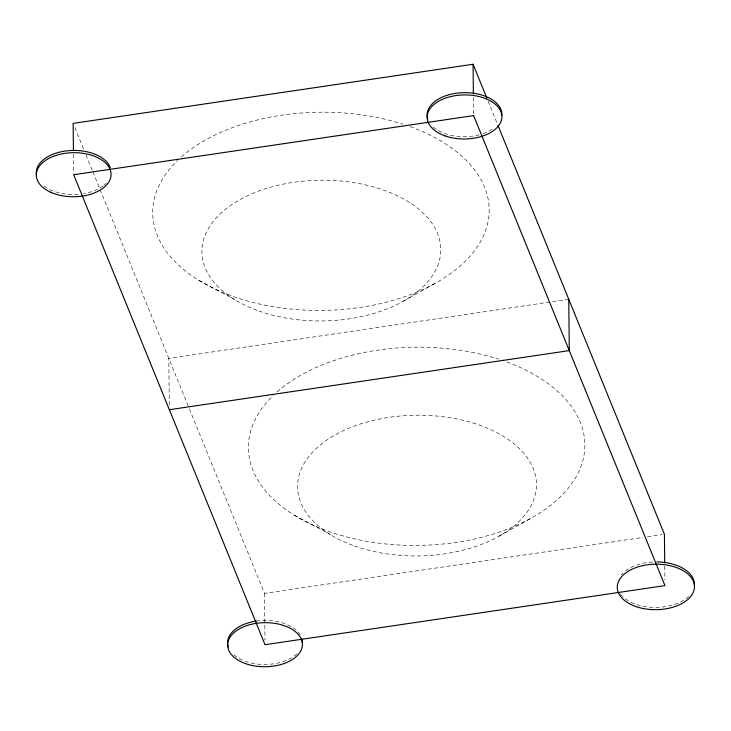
<?xml version="1.0" encoding="UTF-8"?>
<svg xmlns="http://www.w3.org/2000/svg" width="731" height="731" viewBox="0 0 731 731"><rect width="100%" height="100%" fill="white"/><g stroke="black" fill="none" stroke-linecap="round" stroke-linejoin="round"><path stroke-width="0.55" stroke-dasharray="3.65 2.74" d="M403.503 301.108L436.645 282.477M499.172 536.106L532.314 517.475M568.745 299.262L168.815 358.364L169.309 405.148M189.411 408.949L264.485 593.362L642.951 537.431M647.465 536.764L662.158 534.589M198.832 280.32L234.651 299.573M294.502 515.318L330.321 534.571M488.089 101.143L497.528 124.334M74.864 127.587L83.873 149.718M86.02 154.981L92.453 170.789M92.883 171.849L188.982 407.898M664.744 566.205L664.89 579.902M473.423 97.351L473.597 114.465M264.485 593.362L264.978 640.146M73.475 154.177L73.676 173.576M688.739 596.359A38.606 22.743 -0.6 0 1 622.602 596.478M621.898 595.747A38.606 22.743 -0.6 0 1 620.427 593.983M621.313 574.749A38.606 22.743 -0.6 0 1 622.94 573.003M625.407 570.893A38.606 22.743 -0.6 0 1 654.647 561.956M296.859 653.752A37.382 22.031 -0.6 0 1 232.823 653.87M256.307 621.085A37.382 22.031 -0.6 0 1 300.953 636.153M106.187 183.088A37.382 22.031 -0.6 0 1 103.912 185.19M103.071 185.848A37.382 22.031 -0.6 0 1 83.48 193.642M78.144 194.291A37.382 22.031 -0.6 0 1 43.759 185.875M492.155 129.314A37.382 22.031 -0.6 0 1 483.365 133.572M479.381 134.796A37.382 22.031 -0.6 0 1 432.313 126.116M506.802 362.019A168.231 99.114 -0.6 0 1 559.078 498.058A168.231 99.114 -0.6 0 1 327.881 531.126A168.231 99.114 -0.6 0 1 273.257 395.434M277.076 391.907A168.231 99.114 -0.6 0 1 498.505 359.168M410.045 126.627A168.231 99.114 -0.6 0 1 463.856 262.63A168.231 99.114 -0.6 0 1 232.568 296.265A168.231 99.114 -0.6 0 1 177.587 160.436M181.407 156.909A168.231 99.114 -0.6 0 1 402.836 124.169M354.535 545.984A119.445 70.377 -0.6 0 0 536.417 486.663A119.445 70.377 -0.6 0 0 360.118 424.09A119.445 70.377 -0.6 0 0 354.535 545.984M258.865 310.986A119.445 70.377 -0.6 0 0 440.747 251.665A119.445 70.377 -0.6 0 0 264.448 189.091A119.445 70.377 -0.6 0 0 258.865 310.986"/><path stroke-width="1.1" d="M486.8 97.981L473.076 64.264L73.146 123.375L73.438 150.76M169.354 409.716L569.285 350.606L568.745 299.262M497.957 125.385L664.415 534.26L664.707 562.779M473.076 64.264L473.386 93.933M656.877 561.938A38.606 22.743 -0.6 0 1 694.423 585.028M228.3 646.889A37.382 22.031 -0.6 0 1 227.688 644.02M227.633 642.101A37.382 22.031 -0.6 0 1 256.307 621.085M301.976 638.949A37.382 22.031 -0.6 0 1 302.369 642.787M36.55 175.349A37.382 22.031 -0.6 0 1 67.572 150.76A37.382 22.031 -0.6 0 1 110.244 167.673M427.799 119.135A37.382 22.031 -0.6 0 1 461.425 92.755A37.382 22.031 -0.6 0 1 501.868 115.032M473.615 115.608L73.685 174.718L265.024 644.715L664.954 585.604L473.615 115.608M245.47 663.62A37.382 22.031 -0.6 0 0 302.396 645.053A37.382 22.031 -0.6 0 0 247.215 625.462A37.382 22.031 -0.6 0 0 245.47 663.62M50.613 192.207A37.382 22.031 -0.6 0 0 110.692 177.578A37.382 22.031 -0.6 0 0 59.75 154.369A37.382 22.031 -0.6 0 0 50.613 192.207M444.96 135.856A37.382 22.031 -0.6 0 0 501.886 117.289A37.382 22.031 -0.6 0 0 446.714 97.707A37.382 22.031 -0.6 0 0 444.96 135.856M635.668 606.465A38.606 22.743 -0.6 0 0 694.45 587.295A38.606 22.743 -0.6 0 0 637.469 567.073A38.606 22.743 -0.6 0 0 635.668 606.465"/></g></svg>
